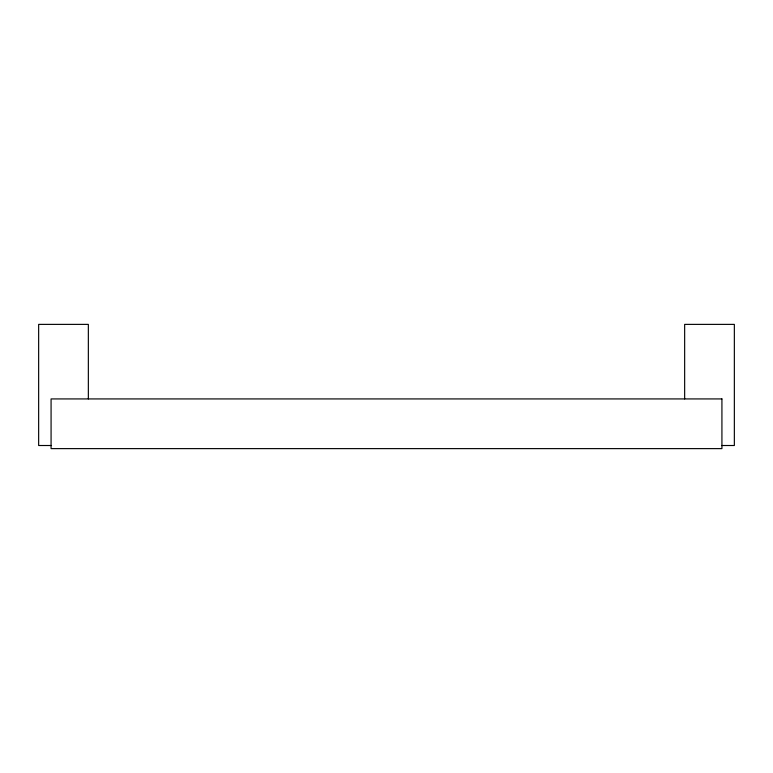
<?xml version="1.0" encoding="UTF-8"?>
<svg xmlns="http://www.w3.org/2000/svg" width="773" height="773" viewBox="0 0 773 773"><rect width="100%" height="100%" fill="white"/><g stroke="black" fill="none" stroke-linecap="round" stroke-linejoin="round"><path stroke-width="1.16" d="M51.076 445.509L38.65 445.509L38.65 324.38L88.344 324.38L88.344 398.926M721.924 445.509L734.35 445.509L734.35 324.38L684.656 324.38L684.656 398.926M721.924 398.926L51.076 398.926L51.076 448.62L721.924 448.62L721.924 398.926"/></g></svg>
